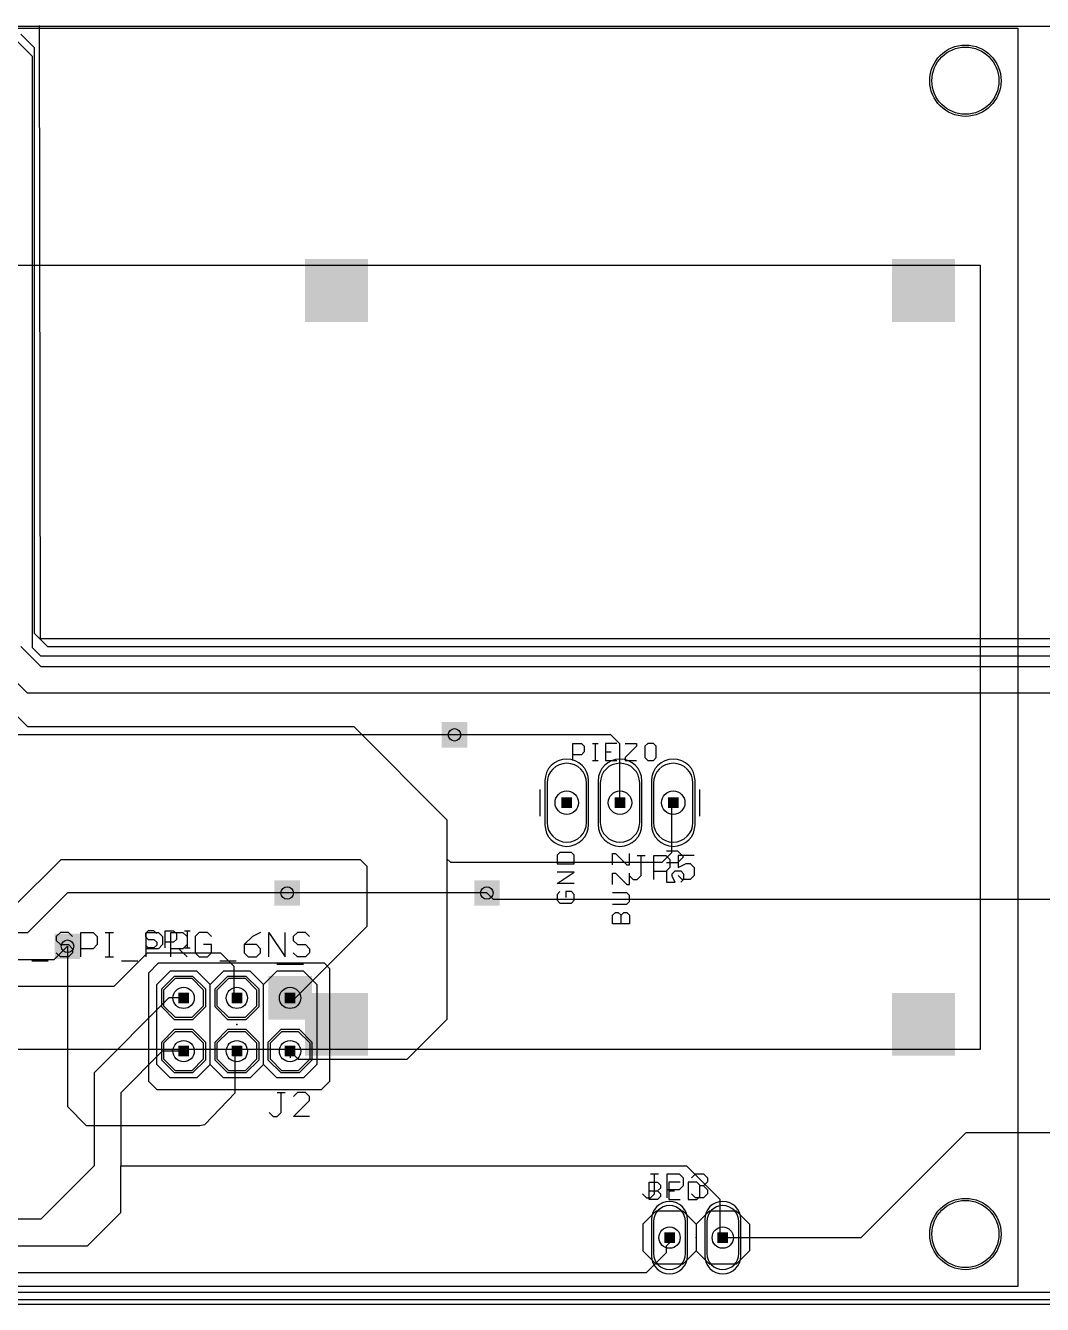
# Model space of a CAD drawing. Extents: x 103 to 286, y -140 to -65.
# Drawn here: x 175.5 to 224, y -126.6 to -65.6 of the extents above; entities that cross this region are included whole.
import ezdxf

# ---------------------------------------------------------------- set-up
doc = ezdxf.new("R2010")
doc.units = 0
for name, color, linetype in [('1', 82, 'CONTINUOUS'), ('16', 175, 'CONTINUOUS'), ('17', 2, 'CONTINUOUS'), ('18', 2, 'CONTINUOUS'), ('19', 53, 'CONTINUOUS'), ('20', 7, 'CONTINUOUS'), ('21', 253, 'CONTINUOUS'), ('23', 7, 'CONTINUOUS'), ('25', 253, 'CONTINUOUS'), ('27', 253, 'CONTINUOUS'), ('29', 253, 'CONTINUOUS'), ('30', 253, 'CONTINUOUS'), ('40', 175, 'CONTINUOUS'), ('44', 253, 'CONTINUOUS'), ('51', 253, 'CONTINUOUS')]:
    doc.layers.add(name, color=color, linetype=linetype)

# ---------------------------------------------------------------- blocks, each defined once
blk = doc.blocks.new('RECT')
blk.add_solid([(-0.5, -0.5), (0.5, -0.5), (-0.5, 0.5), (0.5, 0.5)])
blk = doc.blocks.new('SQUAREP')
blk.add_solid([(-0.5, -0.5), (0.5, -0.5), (-0.5, 0.5), (0.5, 0.5)])
blk = doc.blocks.new('OCTAGONP')
blk.add_lwpolyline([(-0.5, -0.2071), (-0.5, 0.2071), (-0.2071, 0.5), (0.2071, 0.5), (0.5, 0.2071), (0.5, -0.2071), (0.2071, -0.5), (-0.2071, -0.5)], close=True)
blk = doc.blocks.new('LONGP100')
blk.add_lwpolyline([(-0.5, -0.5), (0.5, -0.5, 1), (0.5, 0.5), (-0.5, 0.5, 1)], format="xyb", close=True)
blk = doc.blocks.new('SQUAREV')
blk.add_solid([(-0.5, -0.5), (0.5, -0.5), (-0.5, 0.5), (0.5, 0.5)])

msp = doc.modelspace()

# ---------------------------------------------------------------- linework, layer by layer
at = {"layer": '1'}
for p, q in [((175.006, -66.3042), (175.7985, -67.0966)), ((175.7985, -67.0966), (175.7985, -95.2957)), ((175.7985, -95.2957), (176.1947, -95.692)), ((176.1947, -95.692), (281.8587, -95.692)), ((195.9407, -99.4562), (171.3738, -99.4562)), ((197.485, -106.9975), (187.96, -106.9975)), ((177.4825, -109.5375), (177.4825, -112.7125)), ((177.4825, -112.7125), (177.4825, -113.952)), ((177.4825, -113.952), (177.4825, -117.188)), ((185.486, -114.747), (185.5597, -114.5413)), ((185.486, -116.5225), (185.486, -114.747)), ((184.0306, -118.044), (185.486, -116.5225)), ((177.4825, -117.188), (178.374, -118.0795)), ((178.374, -118.0795), (183.802, -118.0795)), ((183.802, -118.0795), (184.0306, -118.044)), ((257.1598, -126.4006), (174.0154, -126.4006))]:
    msp.add_line(p, q, dxfattribs=at)
at = {"layer": '16'}
for p, q in [((175.26, -66.04), (175.895, -66.675)), ((175.895, -66.675), (175.895, -94.615)), ((175.895, -94.615), (176.53, -95.25)), ((175.26, -95.25), (176.2125, -96.2025)), ((176.53, -95.25), (281.94, -95.25)), ((175.5775, -97.4725), (174.3075, -96.2025)), ((176.2125, -96.2025), (246.38, -96.2025)), ((173.0375, -96.52), (175.5775, -99.06)), ((245.745, -97.4725), (175.5775, -97.4725)), ((175.5775, -99.06), (191.135, -99.06)), ((191.135, -99.06), (195.58, -103.505)), ((203.4032, -99.4562), (195.9407, -99.4562)), ((203.835, -99.888), (203.4032, -99.4562)), ((203.835, -102.6922), (203.835, -99.888)), ((206.309, -102.7582), (206.375, -102.6922)), ((206.309, -105.0696), (206.309, -102.7582)), ((195.58, -103.505), (195.58, -113.03)), ((195.58, -103.505), (195.58, -105.3694)), ((177.165, -105.41), (174.9425, -107.6325)), ((191.4525, -105.41), (177.165, -105.41)), ((191.77, -105.7275), (191.4525, -105.41)), ((195.58, -105.3694), (195.7426, -105.5319)), ((205.8467, -105.5319), (206.309, -105.0696)), ((191.77, -108.585), (191.77, -105.7275)), ((195.7426, -105.5319), (205.8467, -105.5319)), ((177.4825, -106.9975), (175.5775, -108.9025)), ((187.96, -106.9975), (177.4825, -106.9975)), ((197.8025, -107.315), (197.485, -106.9975)), ((239.0775, -107.315), (197.8025, -107.315)), ((175.5775, -108.9025), (161.29, -108.9025)), ((188.3537, -112.0013), (191.77, -108.585)), ((176.8475, -110.1725), (177.4825, -109.5375)), ((160.655, -110.1725), (176.8475, -110.1725)), ((179.705, -111.4425), (181.2925, -109.855)), ((181.2925, -109.855), (184.785, -109.855)), ((184.785, -109.855), (185.42, -110.49)), ((185.42, -110.49), (185.42, -111.8616)), ((160.3375, -111.4425), (179.705, -111.4425)), ((182.3212, -112.0013), (178.7525, -115.57)), ((183.0197, -112.0013), (182.3212, -112.0013)), ((185.42, -111.8616), (185.5597, -112.0013)), ((188.0997, -112.0013), (188.3537, -112.0013)), ((195.58, -113.03), (193.675, -114.935)), ((182.0037, -114.5413), (180.0225, -116.5225)), ((183.0197, -114.5413), (182.0037, -114.5413)), ((188.0997, -114.5413), (188.0997, -114.8588)), ((188.4934, -114.935), (188.0997, -114.5413)), ((193.675, -114.935), (188.4934, -114.935)), ((178.7525, -115.57), (178.7525, -120.015)), ((180.0225, -116.5225), (180.0225, -120.015)), ((215.3412, -123.4313), (220.345, -118.4275)), ((220.345, -118.4275), (231.775, -118.4275)), ((178.7525, -120.015), (176.2125, -122.555)), ((180.0225, -120.015), (207.01, -120.015)), ((180.0225, -122.2375), (180.0225, -120.015)), ((207.01, -120.015), (208.5975, -121.6025)), ((208.5975, -121.6025), (208.5975, -123.19)), ((176.2125, -122.555), (162.56, -122.555)), ((178.435, -123.825), (180.0225, -122.2375)), ((206.0575, -123.825), (206.375, -123.5075)), ((206.375, -123.5075), (206.0575, -123.5075)), ((208.7372, -123.4313), (215.3412, -123.4313)), ((173.355, -123.825), (178.435, -123.825)), ((205.105, -125.095), (206.0575, -124.1425)), ((206.0575, -124.1425), (206.0575, -123.825)), ((173.99, -125.095), (205.105, -125.095)), ((256.54, -126.0475), (174.625, -126.0475))]:
    msp.add_line(p, q, dxfattribs=at)
at = {"layer": '19'}
msp.add_line((206.0575, -123.5075), (206.1972, -123.4313), dxfattribs=at)
at = {"layer": '20'}
for p, q in [((174.7012, -65.659), (285.5976, -65.659)), ((176.1363, -65.6336), (176.1808, -94.869)), ((176.1808, -94.869), (281.6542, -94.869)), ((256.7305, -126.619), (174.4027, -126.619))]:
    msp.add_line(p, q, dxfattribs=at)
for centre in [(220.3093, -68.2618), (220.3093, -123.2618)]:
    msp.add_circle(centre, 1.6, dxfattribs=at)
at = {"layer": '21'}
for p, q in [((124.8093, -65.7618), (222.8093, -65.7618)), ((222.8093, -65.7618), (222.8093, -125.7618)), ((126.6093, -77.0618), (221.0093, -77.0618)), ((221.0093, -77.0618), (221.0093, -114.4618)), ((201.5896, -100.6754), (201.5896, -99.8619)), ((201.5896, -99.8619), (201.9964, -99.8619)), ((201.9964, -99.8619), (202.132, -99.9975)), ((202.132, -99.9975), (202.132, -100.2687)), ((202.5252, -99.8619), (202.7963, -99.8619)), ((202.6607, -100.6754), (202.6607, -99.8619)), ((203.6912, -99.8619), (203.1488, -99.8619)), ((203.1488, -99.8619), (203.1488, -100.6754)), ((204.0844, -99.8619), (204.6267, -99.8619)), ((204.6267, -99.9975), (204.0844, -100.5399)), ((204.6267, -99.8619), (204.6267, -99.9975)), ((205.1555, -99.8619), (205.0199, -99.9975)), ((205.0199, -99.9975), (205.0199, -100.5399)), ((205.4266, -99.8619), (205.1555, -99.8619)), ((205.5622, -99.9975), (205.4266, -99.8619)), ((205.5622, -100.5399), (205.5622, -99.9975)), ((201.9964, -100.4043), (201.5896, -100.4043)), ((202.132, -100.2687), (201.9964, -100.4043)), ((203.1488, -100.2687), (203.42, -100.2687)), ((204.0844, -100.5399), (204.0844, -100.6754)), ((205.0199, -100.5399), (205.1555, -100.6754)), ((205.4266, -100.6754), (205.5622, -100.5399)), ((202.5252, -100.6754), (202.7963, -100.6754)), ((203.1488, -100.6754), (203.6912, -100.6754)), ((204.0844, -100.6754), (204.6267, -100.6754)), ((205.1555, -100.6754), (205.4266, -100.6754)), ((200.025, -103.3272), (200.025, -102.0572)), ((207.645, -103.3272), (207.645, -102.0572)), ((200.9727, -105.0642), (200.8371, -105.1998)), ((200.8371, -105.1998), (200.8371, -105.6065)), ((201.515, -105.0642), (200.9727, -105.0642)), ((201.6506, -105.1998), (201.515, -105.0642)), ((201.6506, -105.6065), (201.6506, -105.1998)), ((203.4787, -105.6616), (203.4787, -105.1193)), ((203.4787, -105.1193), (203.6143, -105.1193)), ((203.6143, -105.1193), (204.1566, -105.6616)), ((204.2922, -105.6616), (204.2922, -105.1193)), ((206.5966, -105.0091), (206.0543, -105.0091)), ((206.8678, -105.2803), (206.5966, -105.0091)), ((206.5966, -105.5514), (206.8678, -105.2803)), ((200.8371, -105.6065), (201.6506, -105.6065)), ((200.8371, -106.542), (201.6506, -105.9997)), ((201.6506, -105.9997), (200.8371, -105.9997)), ((203.4787, -106.5971), (203.4787, -106.0548)), ((203.4787, -106.0548), (203.6143, -106.0548)), ((203.6143, -106.0548), (204.1566, -106.5971)), ((204.1566, -105.6616), (204.2922, -105.6616)), ((204.2922, -106.5971), (204.2922, -106.0548)), ((206.0543, -105.5514), (206.5966, -105.5514)), ((206.0543, -105.9446), (206.0543, -106.487)), ((206.3254, -106.0802), (206.461, -105.9446)), ((206.3254, -106.2158), (206.3254, -106.0802)), ((206.461, -105.9446), (206.7322, -105.9446)), ((206.7322, -105.9446), (206.8678, -106.0802)), ((206.8678, -106.0802), (206.8678, -106.3514)), ((201.6506, -106.542), (200.8371, -106.542)), ((204.1566, -106.5971), (204.2922, -106.5971)), ((206.0543, -106.487), (206.461, -106.487)), ((206.461, -106.487), (206.3254, -106.2158)), ((206.8678, -106.3514), (206.7322, -106.487)), ((200.9727, -106.9352), (200.8371, -107.0708)), ((200.8371, -107.0708), (200.8371, -107.342)), ((201.515, -106.9352), (201.2439, -106.9352)), ((201.2439, -106.9352), (201.2439, -107.2064)), ((201.6506, -107.0708), (201.515, -106.9352)), ((201.6506, -107.342), (201.6506, -107.0708)), ((204.1566, -106.9903), (203.4787, -106.9903)), ((204.2922, -107.1259), (204.1566, -106.9903)), ((204.2922, -107.3971), (204.2922, -107.1259)), ((200.8371, -107.342), (200.9727, -107.4776)), ((200.9727, -107.4776), (201.515, -107.4776)), ((201.515, -107.4776), (201.6506, -107.342)), ((203.4787, -107.5326), (204.1566, -107.5326)), ((203.4787, -108.0614), (203.6143, -107.9258)), ((203.6143, -107.9258), (203.7499, -107.9258)), ((203.7499, -107.9258), (203.8855, -108.0614)), ((203.8855, -108.0614), (204.021, -107.9258)), ((204.021, -107.9258), (204.1566, -107.9258)), ((204.1566, -107.5326), (204.2922, -107.3971)), ((204.1566, -107.9258), (204.2922, -108.0614)), ((203.4787, -108.4682), (203.4787, -108.0614)), ((204.2922, -108.4682), (203.4787, -108.4682)), ((203.8855, -108.4682), (203.8855, -108.0614)), ((204.2922, -108.0614), (204.2922, -108.4682)), ((181.3337, -108.8027), (181.1981, -108.9383)), ((181.1981, -108.9383), (181.1981, -109.0739)), ((181.1981, -109.0739), (181.3337, -109.2095)), ((181.6048, -108.8027), (181.3337, -108.8027)), ((181.7404, -108.9383), (181.6048, -108.8027)), ((182.1336, -109.6162), (182.1336, -108.8027)), ((182.1336, -108.8027), (182.5403, -108.8027)), ((182.5403, -108.8027), (182.6759, -108.9383)), ((182.6759, -108.9383), (182.6759, -109.2095)), ((183.0691, -108.8027), (183.3403, -108.8027)), ((183.2047, -109.6162), (183.2047, -108.8027)), ((181.3337, -109.6162), (181.1981, -109.4807)), ((181.3337, -109.2095), (181.6048, -109.2095)), ((181.6048, -109.6162), (181.3337, -109.6162)), ((181.6048, -109.2095), (181.7404, -109.3451)), ((181.7404, -109.4807), (181.6048, -109.6162)), ((181.7404, -109.3451), (181.7404, -109.4807)), ((182.5403, -109.3451), (182.1336, -109.3451)), ((182.6759, -109.2095), (182.5403, -109.3451)), ((183.0691, -109.6162), (183.3403, -109.6162)), ((181.8081, -110.3528), (181.3458, -110.8151)), ((189.7329, -110.3528), (181.8081, -110.3528)), ((189.9971, -110.617), (189.7329, -110.3528)), ((181.3458, -110.8151), (181.3458, -115.9662)), ((189.9971, -115.9662), (189.9971, -110.617)), ((221.0093, -114.4618), (126.6093, -114.4618)), ((181.3458, -115.9662), (181.7421, -116.3625)), ((181.7421, -116.3625), (189.6008, -116.3625)), ((189.6008, -116.3625), (189.9971, -115.9662)), ((205.2218, -121.6101), (205.2218, -120.7966)), ((205.2218, -120.7966), (205.6286, -120.7966)), ((205.2218, -121.2034), (205.6286, -121.2034)), ((205.6286, -120.7966), (205.7642, -120.9322)), ((205.7642, -121.0678), (205.6286, -121.2034)), ((205.6286, -121.2034), (205.7642, -121.339)), ((205.7642, -120.9322), (205.7642, -121.0678)), ((205.7642, -121.339), (205.7642, -121.4745)), ((206.6997, -120.7966), (206.1574, -120.7966)), ((206.1574, -120.7966), (206.1574, -121.6101)), ((206.1574, -121.2034), (206.4285, -121.2034)), ((207.0929, -120.7966), (207.0929, -121.6101)), ((207.4996, -120.7966), (207.0929, -120.7966)), ((207.6352, -120.9322), (207.4996, -120.7966)), ((207.6352, -121.4745), (207.6352, -120.9322)), ((205.6286, -121.6101), (205.2218, -121.6101)), ((205.7642, -121.4745), (205.6286, -121.6101)), ((206.1574, -121.6101), (206.6997, -121.6101)), ((207.0929, -121.6101), (207.4996, -121.6101)), ((207.4996, -121.6101), (207.6352, -121.4745)), ((205.5622, -122.1613), (204.9272, -122.7963)), ((205.5622, -122.1613), (206.8322, -122.1613)), ((206.8322, -122.1613), (207.4672, -122.7963)), ((207.4672, -122.7963), (208.1022, -122.1613)), ((208.1022, -122.1613), (209.3722, -122.1613)), ((209.3722, -122.1613), (210.0072, -122.7963)), ((204.9272, -122.7963), (204.9272, -124.0663)), ((207.4672, -122.7963), (207.4672, -124.0663)), ((210.0072, -122.7963), (210.0072, -124.0663)), ((204.9272, -124.0663), (205.5622, -124.7013)), ((207.4672, -124.0663), (206.8322, -124.7013)), ((208.1022, -124.7013), (207.4672, -124.0663)), ((210.0072, -124.0663), (209.3722, -124.7013)), ((206.8322, -124.7013), (205.5622, -124.7013)), ((209.3722, -124.7013), (208.1022, -124.7013)), ((222.8093, -125.7618), (124.8093, -125.7618))]:
    msp.add_line(p, q, dxfattribs=at)
at = {"layer": '23'}
for p in [(206.375, -102.6922), (185.5597, -113.2713), (207.4672, -123.4313)]:
    msp.add_point(p, dxfattribs=at)
at = {"layer": '25'}
for p, q in [((204.6578, -105.2185), (205.0392, -105.2185)), ((204.8485, -106.1718), (204.8485, -105.2185)), ((205.4459, -106.3625), (205.4459, -105.2185)), ((205.4459, -105.2185), (206.0179, -105.2185)), ((206.0179, -105.2185), (206.2086, -105.4092)), ((206.2086, -105.4092), (206.2086, -105.7905)), ((207.3779, -105.2185), (206.6153, -105.2185)), ((206.6153, -105.2185), (206.6153, -105.7905)), ((206.0179, -105.9812), (205.4459, -105.9812)), ((206.2086, -105.7905), (206.0179, -105.9812)), ((206.6153, -105.7905), (206.9966, -105.5999)), ((206.9966, -105.5999), (207.1873, -105.5999)), ((207.1873, -105.5999), (207.3779, -105.7905)), ((207.3779, -105.7905), (207.3779, -106.1718)), ((204.2765, -106.1718), (204.4672, -106.3625)), ((204.4672, -106.3625), (204.6578, -106.3625)), ((204.6578, -106.3625), (204.8485, -106.1718)), ((206.806, -106.3625), (206.6153, -106.1718)), ((207.1873, -106.3625), (206.806, -106.3625)), ((207.3779, -106.1718), (207.1873, -106.3625)), ((187.4757, -116.5088), (187.8571, -116.5088)), ((187.6664, -117.4621), (187.6664, -116.5088)), ((188.4545, -116.5088), (188.2638, -116.6995)), ((188.2638, -117.6528), (189.0265, -116.8902)), ((188.8358, -116.5088), (188.4545, -116.5088)), ((189.0265, -116.6995), (188.8358, -116.5088)), ((189.0265, -116.8902), (189.0265, -116.6995)), ((187.0944, -117.4621), (187.2851, -117.6528)), ((187.2851, -117.6528), (187.4757, -117.6528)), ((187.4757, -117.6528), (187.6664, -117.4621)), ((189.0265, -117.6528), (188.2638, -117.6528)), ((205.2958, -120.395), (205.6772, -120.395)), ((205.4865, -121.3483), (205.4865, -120.395)), ((206.0839, -121.539), (206.0839, -120.395)), ((206.0839, -120.395), (206.6559, -120.395)), ((206.6559, -120.395), (206.8465, -120.5857)), ((206.8465, -120.5857), (206.8465, -120.967)), ((207.2533, -120.5857), (207.444, -120.395)), ((207.444, -120.395), (207.8253, -120.395)), ((207.8253, -120.395), (208.0159, -120.5857)), ((208.0159, -120.5857), (208.0159, -120.7764)), ((204.9145, -121.3483), (205.1052, -121.539)), ((205.2958, -121.539), (205.4865, -121.3483)), ((206.6559, -121.1577), (206.0839, -121.1577)), ((206.8465, -120.967), (206.6559, -121.1577)), ((207.444, -121.539), (207.2533, -121.3483)), ((207.8253, -120.967), (207.6346, -120.967)), ((208.0159, -120.7764), (207.8253, -120.967)), ((207.8253, -120.967), (208.0159, -121.1577)), ((208.0159, -121.3483), (207.8253, -121.539)), ((208.0159, -121.1577), (208.0159, -121.3483)), ((205.1052, -121.539), (205.2958, -121.539)), ((207.8253, -121.539), (207.444, -121.539))]:
    msp.add_line(p, q, dxfattribs=at)
at = {"layer": '27'}
for p, q in [((177.1418, -108.8761), (176.9469, -109.071)), ((176.9469, -109.071), (176.9469, -109.2659)), ((177.5316, -108.8761), (177.1418, -108.8761)), ((177.7265, -109.071), (177.5316, -108.8761)), ((178.1163, -110.0455), (178.1163, -108.8761)), ((178.1163, -108.8761), (178.701, -108.8761)), ((178.701, -108.8761), (178.8959, -109.071)), ((178.8959, -109.071), (178.8959, -109.4608)), ((179.2857, -108.8761), (179.6755, -108.8761)), ((179.4806, -110.0455), (179.4806, -108.8761)), ((181.2347, -110.0455), (181.2347, -108.8761)), ((181.2347, -108.8761), (181.8194, -108.8761)), ((181.8194, -108.8761), (182.0143, -109.071)), ((182.0143, -109.071), (182.0143, -109.4608)), ((182.4041, -110.0455), (182.4041, -108.8761)), ((182.4041, -108.8761), (182.9888, -108.8761)), ((182.9888, -108.8761), (183.1837, -109.071)), ((183.1837, -109.071), (183.1837, -109.4608)), ((183.7684, -108.8761), (183.5735, -109.071)), ((183.5735, -109.071), (183.5735, -109.8506)), ((184.1582, -108.8761), (183.7684, -108.8761)), ((184.3531, -109.071), (184.1582, -108.8761)), ((186.3021, -109.071), (185.9123, -109.4608)), ((186.6919, -108.8761), (186.3021, -109.071)), ((187.0817, -110.0455), (187.0817, -108.8761)), ((187.0817, -108.8761), (187.8613, -110.0455)), ((187.8613, -110.0455), (187.8613, -108.8761)), ((188.446, -108.8761), (188.2511, -109.071)), ((188.2511, -109.071), (188.2511, -109.2659)), ((188.8358, -108.8761), (188.446, -108.8761)), ((189.0307, -109.071), (188.8358, -108.8761)), ((176.9469, -109.2659), (177.1418, -109.4608)), ((177.1418, -109.4608), (177.5316, -109.4608)), ((177.5316, -109.4608), (177.7265, -109.6557)), ((177.7265, -109.6557), (177.7265, -109.8506)), ((178.701, -109.6557), (178.1163, -109.6557)), ((178.8959, -109.4608), (178.701, -109.6557)), ((181.8194, -109.6557), (181.2347, -109.6557)), ((182.0143, -109.4608), (181.8194, -109.6557)), ((182.9888, -109.6557), (182.4041, -109.6557)), ((182.7939, -109.6557), (183.1837, -110.0455)), ((183.1837, -109.4608), (182.9888, -109.6557)), ((184.3531, -109.4608), (183.9633, -109.4608)), ((184.3531, -109.8506), (184.3531, -109.4608)), ((185.9123, -109.4608), (185.9123, -109.8506)), ((186.497, -109.4608), (185.9123, -109.4608)), ((186.6919, -109.6557), (186.497, -109.4608)), ((186.6919, -109.8506), (186.6919, -109.6557)), ((188.2511, -109.2659), (188.446, -109.4608)), ((188.446, -109.4608), (188.8358, -109.4608)), ((188.8358, -109.4608), (189.0307, -109.6557)), ((189.0307, -109.6557), (189.0307, -109.8506)), ((175.7775, -110.2404), (176.5571, -110.2404)), ((177.1418, -110.0455), (176.9469, -109.8506)), ((177.5316, -110.0455), (177.1418, -110.0455)), ((177.7265, -109.8506), (177.5316, -110.0455)), ((179.2857, -110.0455), (179.6755, -110.0455)), ((180.0653, -110.2404), (180.8449, -110.2404)), ((183.5735, -109.8506), (183.7684, -110.0455)), ((183.7684, -110.0455), (184.1582, -110.0455)), ((184.1582, -110.0455), (184.3531, -109.8506)), ((184.7429, -110.2404), (185.5225, -110.2404)), ((185.9123, -109.8506), (186.1072, -110.0455)), ((186.1072, -110.0455), (186.497, -110.0455)), ((186.497, -110.0455), (186.6919, -109.8506)), ((188.446, -110.0455), (188.2511, -109.8506)), ((188.8358, -110.0455), (188.446, -110.0455)), ((189.0307, -109.8506), (188.8358, -110.0455))]:
    msp.add_line(p, q, dxfattribs=at)
at = {"layer": '29'}
for centre in [(220.3093, -68.2618), (220.3093, -123.2618)]:
    msp.add_circle(centre, 1.7016, dxfattribs=at)
at = {"layer": '30'}
for centre in [(220.3093, -68.2618), (220.3093, -123.2618)]:
    msp.add_circle(centre, 1.7016, dxfattribs=at)
at = {"layer": '44'}
for centre, radius in [((195.9407, -99.4562), 0.3), ((201.295, -102.6922), 0.5588), ((203.835, -102.6922), 0.5588), ((206.375, -102.6922), 0.5588), ((187.96, -106.9975), 0.3), ((197.485, -106.9975), 0.3), ((177.4825, -109.5375), 0.3), ((183.0197, -112.0013), 0.508), ((185.5597, -112.0013), 0.508), ((188.0997, -112.0013), 0.508), ((183.0197, -114.5413), 0.508), ((185.5597, -114.5413), 0.508), ((188.0997, -114.5413), 0.508), ((206.1972, -123.4313), 0.508), ((208.7372, -123.4313), 0.508)]:
    msp.add_circle(centre, radius, dxfattribs=at)
at = {"layer": '51'}
for p, q in [((182.3847, -110.7313), (181.7497, -111.3663)), ((183.6547, -110.7313), (182.3847, -110.7313)), ((184.2897, -111.3663), (183.6547, -110.7313)), ((184.9247, -110.7313), (184.2897, -111.3663)), ((186.1947, -110.7313), (184.9247, -110.7313)), ((186.8297, -111.3663), (186.1947, -110.7313)), ((187.4647, -110.7313), (186.8297, -111.3663)), ((187.4647, -110.3963), (188.7347, -110.3963)), ((188.7347, -110.7313), (187.4647, -110.7313)), ((189.3697, -111.3663), (188.7347, -110.7313)), ((181.7497, -115.1763), (181.7497, -111.3663)), ((184.2897, -115.1763), (184.2897, -111.3663)), ((186.8297, -115.1763), (186.8297, -111.3663)), ((189.3697, -111.3663), (189.3697, -115.1763)), ((182.3847, -115.8113), (181.7497, -115.1763)), ((184.2897, -115.1763), (183.6547, -115.8113)), ((184.9247, -115.8113), (184.2897, -115.1763)), ((186.8297, -115.1763), (186.1947, -115.8113)), ((187.4647, -115.8113), (186.8297, -115.1763)), ((189.3697, -115.1763), (188.7347, -115.8113)), ((183.6547, -115.8113), (182.3847, -115.8113)), ((186.1947, -115.8113), (184.9247, -115.8113)), ((188.7347, -115.8113), (187.4647, -115.8113))]:
    msp.add_line(p, q, dxfattribs=at)

# ---------------------------------------------------------------- block references
at = {"layer": '17'}
for name, p, xscale, yscale, rotation in [('LONGP100', (201.295, -102.6922), 1.8796, 1.8796, 270), ('LONGP100', (201.295, -102.6922), 1.8796, 1.8796, 270), ('LONGP100', (203.835, -102.6922), 1.8796, 1.8796, 270), ('LONGP100', (203.835, -102.6922), 1.8796, 1.8796, 270), ('LONGP100', (206.375, -102.6922), 1.8796, 1.8796, 270), ('LONGP100', (206.375, -102.6922), 1.8796, 1.8796, 270), ('OCTAGONP', (183.0197, -112.0013), 1.8796, 1.8796, 180), ('OCTAGONP', (183.0197, -112.0013), 1.8796, 1.8796, 180), ('OCTAGONP', (185.5597, -112.0013), 1.8796, 1.8796, 180), ('OCTAGONP', (185.5597, -112.0013), 1.8796, 1.8796, 180), ('SQUAREP', (188.0997, -112.0013), 1.8796, 1.8796, 180), ('SQUAREP', (188.0997, -112.0013), 1.8796, 1.8796, 180), ('OCTAGONP', (183.0197, -114.5413), 1.8796, 1.8796, 180), ('OCTAGONP', (183.0197, -114.5413), 1.8796, 1.8796, 180), ('OCTAGONP', (185.5597, -114.5413), 1.8796, 1.8796, 180), ('OCTAGONP', (185.5597, -114.5413), 1.8796, 1.8796, 180), ('OCTAGONP', (188.0997, -114.5413), 1.8796, 1.8796, 180), ('OCTAGONP', (188.0997, -114.5413), 1.8796, 1.8796, 180), ('LONGP100', (206.1972, -123.4313), 1.524, 1.524, 90), ('LONGP100', (206.1972, -123.4313), 1.524, 1.524, 90), ('LONGP100', (208.7372, -123.4313), 1.524, 1.524, 90), ('LONGP100', (208.7372, -123.4313), 1.524, 1.524, 90)]:
    msp.add_blockref(name, p, dxfattribs=dict(at, xscale=xscale, yscale=yscale, rotation=rotation))
at = {"layer": '18', "xscale": 1.0064, "yscale": 1.0064}
for p in [(195.9407, -99.4562), (195.9407, -99.4562), (187.96, -106.9975), (187.96, -106.9975), (197.485, -106.9975), (197.485, -106.9975), (177.4825, -109.5375), (177.4825, -109.5375)]:
    msp.add_blockref('SQUAREV', p, dxfattribs=at)
at = {"layer": '29', "xscale": 1.2096, "yscale": 1.2096}
for p in [(195.9407, -99.4562), (187.96, -106.9975), (197.485, -106.9975), (177.4825, -109.5375)]:
    msp.add_blockref('SQUAREV', p, dxfattribs=at)
at = {"layer": '29'}
for name, p, xscale, yscale, rotation in [('LONGP100', (201.295, -102.6922), 2.0828, 2.0828, 270), ('LONGP100', (203.835, -102.6922), 2.0828, 2.0828, 270), ('LONGP100', (206.375, -102.6922), 2.0828, 2.0828, 270), ('OCTAGONP', (183.0197, -112.0013), 2.0828, 2.0828, 180), ('OCTAGONP', (185.5597, -112.0013), 2.0828, 2.0828, 180), ('SQUAREP', (188.0997, -112.0013), 2.0828, 2.0828, 180), ('OCTAGONP', (183.0197, -114.5413), 2.0828, 2.0828, 180), ('OCTAGONP', (185.5597, -114.5413), 2.0828, 2.0828, 180), ('OCTAGONP', (188.0997, -114.5413), 2.0828, 2.0828, 180), ('LONGP100', (206.1972, -123.4313), 1.7272, 1.7272, 90), ('LONGP100', (208.7372, -123.4313), 1.7272, 1.7272, 90)]:
    msp.add_blockref(name, p, dxfattribs=dict(at, xscale=xscale, yscale=yscale, rotation=rotation))
at = {"layer": '30', "xscale": 1.2096, "yscale": 1.2096}
for p in [(195.9407, -99.4562), (187.96, -106.9975), (197.485, -106.9975), (177.4825, -109.5375)]:
    msp.add_blockref('SQUAREV', p, dxfattribs=at)
at = {"layer": '30'}
for name, p, xscale, yscale, rotation in [('LONGP100', (201.295, -102.6922), 2.0828, 2.0828, 270), ('LONGP100', (203.835, -102.6922), 2.0828, 2.0828, 270), ('LONGP100', (206.375, -102.6922), 2.0828, 2.0828, 270), ('OCTAGONP', (183.0197, -112.0013), 2.0828, 2.0828, 180), ('OCTAGONP', (185.5597, -112.0013), 2.0828, 2.0828, 180), ('SQUAREP', (188.0997, -112.0013), 2.0828, 2.0828, 180), ('OCTAGONP', (183.0197, -114.5413), 2.0828, 2.0828, 180), ('OCTAGONP', (185.5597, -114.5413), 2.0828, 2.0828, 180), ('OCTAGONP', (188.0997, -114.5413), 2.0828, 2.0828, 180), ('LONGP100', (206.1972, -123.4313), 1.7272, 1.7272, 90), ('LONGP100', (208.7372, -123.4313), 1.7272, 1.7272, 90)]:
    msp.add_blockref(name, p, dxfattribs=dict(at, xscale=xscale, yscale=yscale, rotation=rotation))
at = {"layer": '40', "xscale": 3, "yscale": 3}
for p in [(190.3093, -78.2618), (218.3093, -78.2618), (190.3093, -113.2618), (218.3093, -113.2618)]:
    msp.add_blockref('RECT', p, dxfattribs=at)
at = {"layer": '51', "xscale": 0.508, "yscale": 0.508, "rotation": 180}
for p in [(201.295, -102.6922), (203.835, -102.6922), (206.375, -102.6922), (183.0197, -112.0013), (185.5597, -112.0013), (188.0997, -112.0013), (183.0197, -114.5413), (185.5597, -114.5413), (188.0997, -114.5413)]:
    msp.add_blockref('RECT', p, dxfattribs=at)
at = {"layer": '51', "xscale": 0.508, "yscale": 0.508}
for p in [(206.1972, -123.4313), (208.7372, -123.4313)]:
    msp.add_blockref('RECT', p, dxfattribs=at)

doc.saveas('drawing.dxf')
